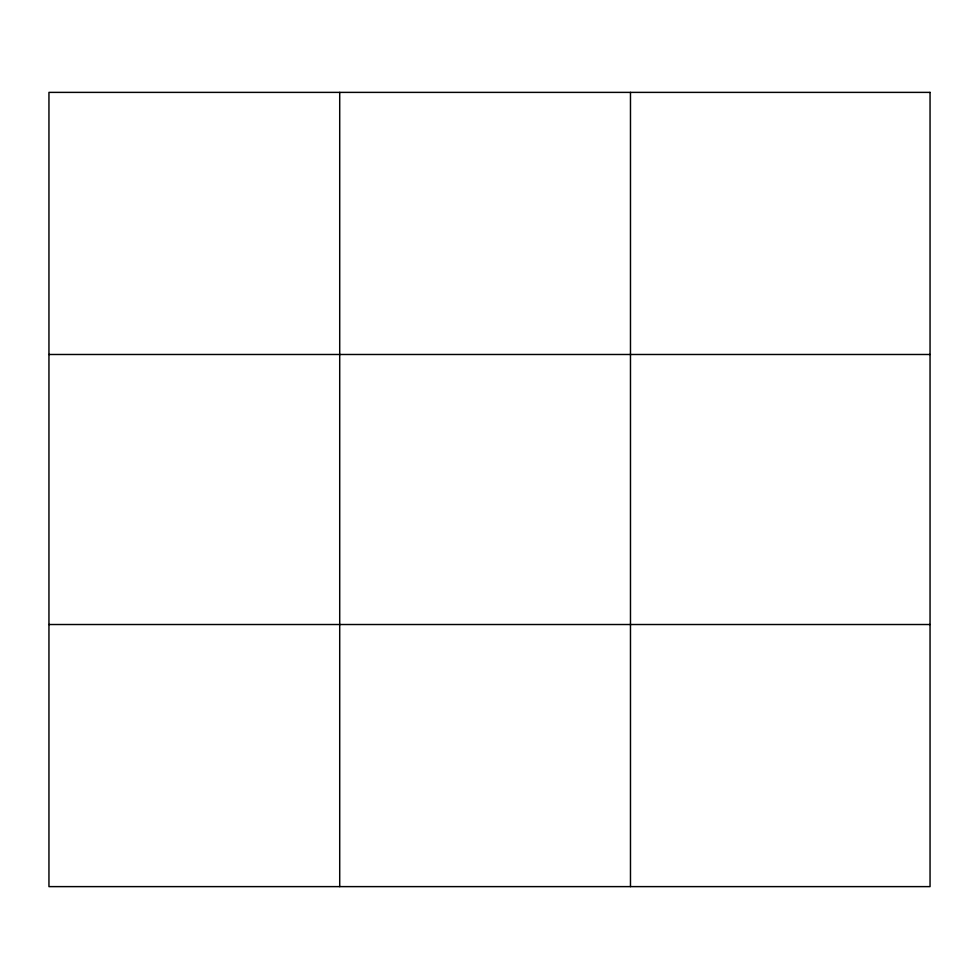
<?xml version="1.0" encoding="UTF-8"?>
<svg xmlns="http://www.w3.org/2000/svg" width="979" height="979" viewBox="0 0 979 979"><rect width="100%" height="100%" fill="white"/><g stroke="black" fill="none" stroke-linecap="round" stroke-linejoin="round"><path stroke-width="1.47" d="M339.713 92.381L339.713 886.619M630.476 92.381L630.476 886.619M48.95 354.484L930.05 354.484M48.95 624.516L930.05 624.516M930.05 92.381L930.05 886.619L48.95 886.619L48.95 92.381L930.05 92.381"/></g></svg>
